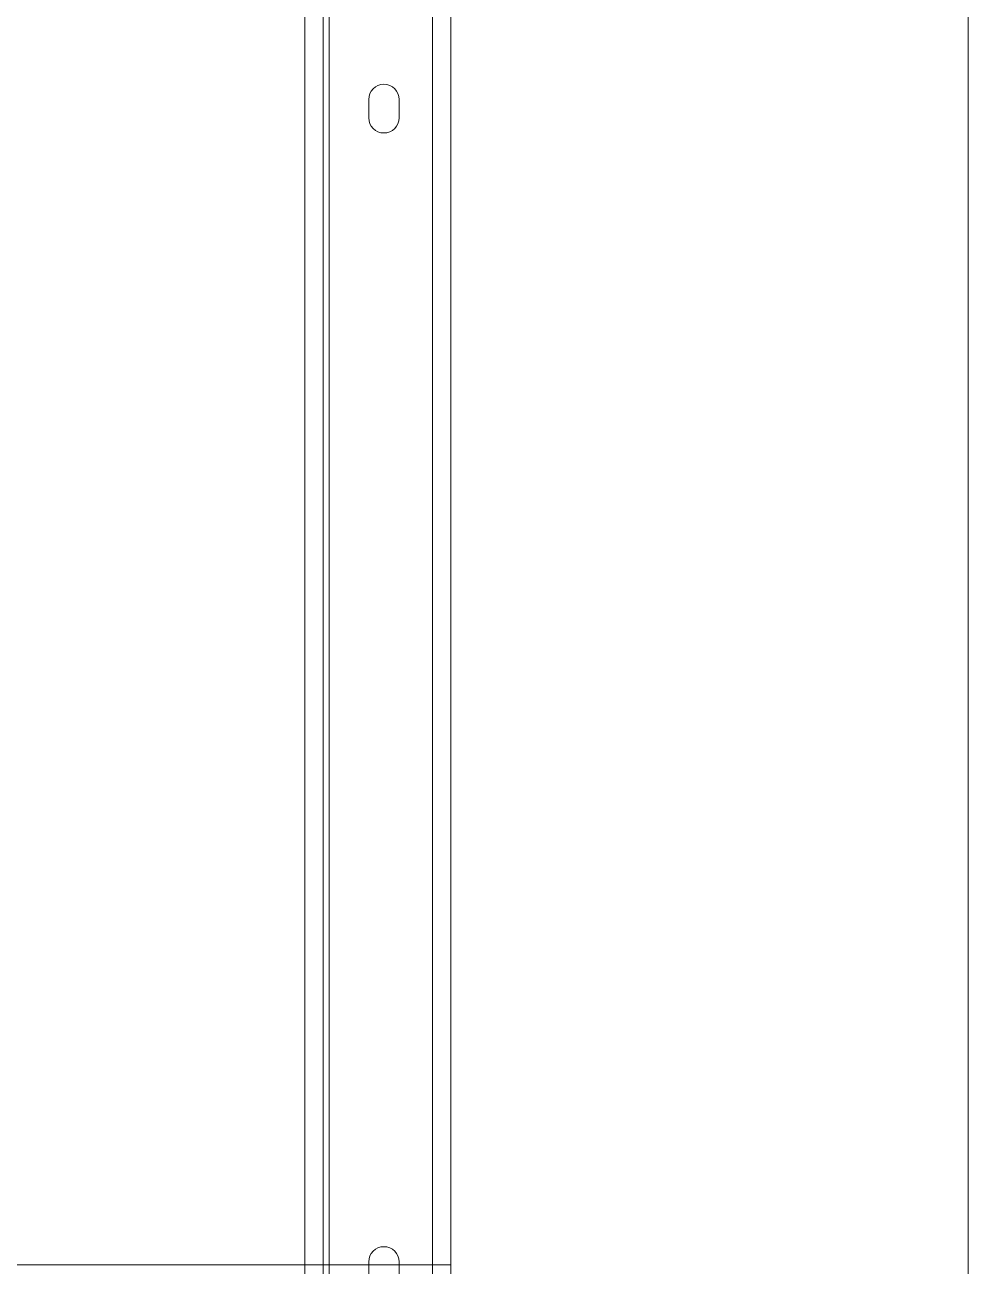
# Model space of a CAD drawing. Extents: x 500 to 100500, y -14500 to 21140.
# Drawn here: x 8983.5 to 9138.5, y -6454.2 to -6250.3 of the extents above; entities that cross this region are included whole.
import ezdxf

# ---------------------------------------------------------------- set-up
doc = ezdxf.new("R2010")
doc.units = 0
doc.linetypes.add('SLD-Solid', pattern=[0])
doc.layers.add('M06SMMF-001B', color=7, linetype='CONTINUOUS')
doc.layers.add('MODEL', color=7, linetype='SLD-Solid', lineweight=15)

# ---------------------------------------------------------------- blocks, each defined once
blk = doc.blocks.new('KA$Cbf7906b1')
at = {"layer": 'MODEL'}
for p, q in [((0, 455.6), (0, 783.6)), ((85, 80.6), (85, 783.6)), ((105, 783.6), (105, 464.6)), ((106, 783.6), (106, 464.6)), ((109, 783.6), (109, 464.6)), ((88, 781.6), (88, 464.6)), ((85, 464.6), (188, 464.6))]:
    blk.add_line(p, q, dxfattribs=at)
blk = doc.blocks.new('KFASDF3')
at = {"layer": 'MODEL', "color": 6}
for p, q in [((88086.37, -124937.02), (88189.37, -124937.02)), ((88094.87, -124936.52), (88094.87, -124939.52)), ((88099.87, -124939.52), (88099.87, -124936.52))]:
    blk.add_line(p, q, dxfattribs=at)
blk.add_arc((88097.37, -124936.52), 2.5, 0, 180, dxfattribs=at)
blk = doc.blocks.new('KA$C03f0ad08')
at = {"layer": 'MODEL', "color": 4}
for p, q in [((0, 155.6), (0, 1658.6)), ((85, 155.6), (85, 1658.6)), ((105, 766.6), (105, 187.6)), ((106, 766.6), (106, 187.6)), ((109, 766.6), (109, 187.6)), ((88, 764.6), (88, 189.6)), ((93.5, 731.1), (93.5, 728.1)), ((98.5, 728.1), (98.5, 731.1))]:
    blk.add_line(p, q, dxfattribs=at)
for centre, start, end in [((96, 731.1), 0, 180), ((96, 728.1), 180, 0)]:
    blk.add_arc(centre, 2.5, start, end, dxfattribs=at)
at = {"layer": 'M06SMMF-001B', "color": 4}
blk.add_blockref('KFASDF3', (-88001.37, 125476.62), dxfattribs=at)

msp = doc.modelspace()

# ---------------------------------------------------------------- block references
at = {"layer": 'M06SMMF-001B', "xscale": -1}
for name, p in [('KA$C03f0ad08', (9138.5, -6993.64, -10.47)), ('KA$Cbf7906b1', (9138.5, -6918.64, -10.47))]:
    msp.add_blockref(name, p, dxfattribs=at)

doc.saveas('drawing.dxf')
